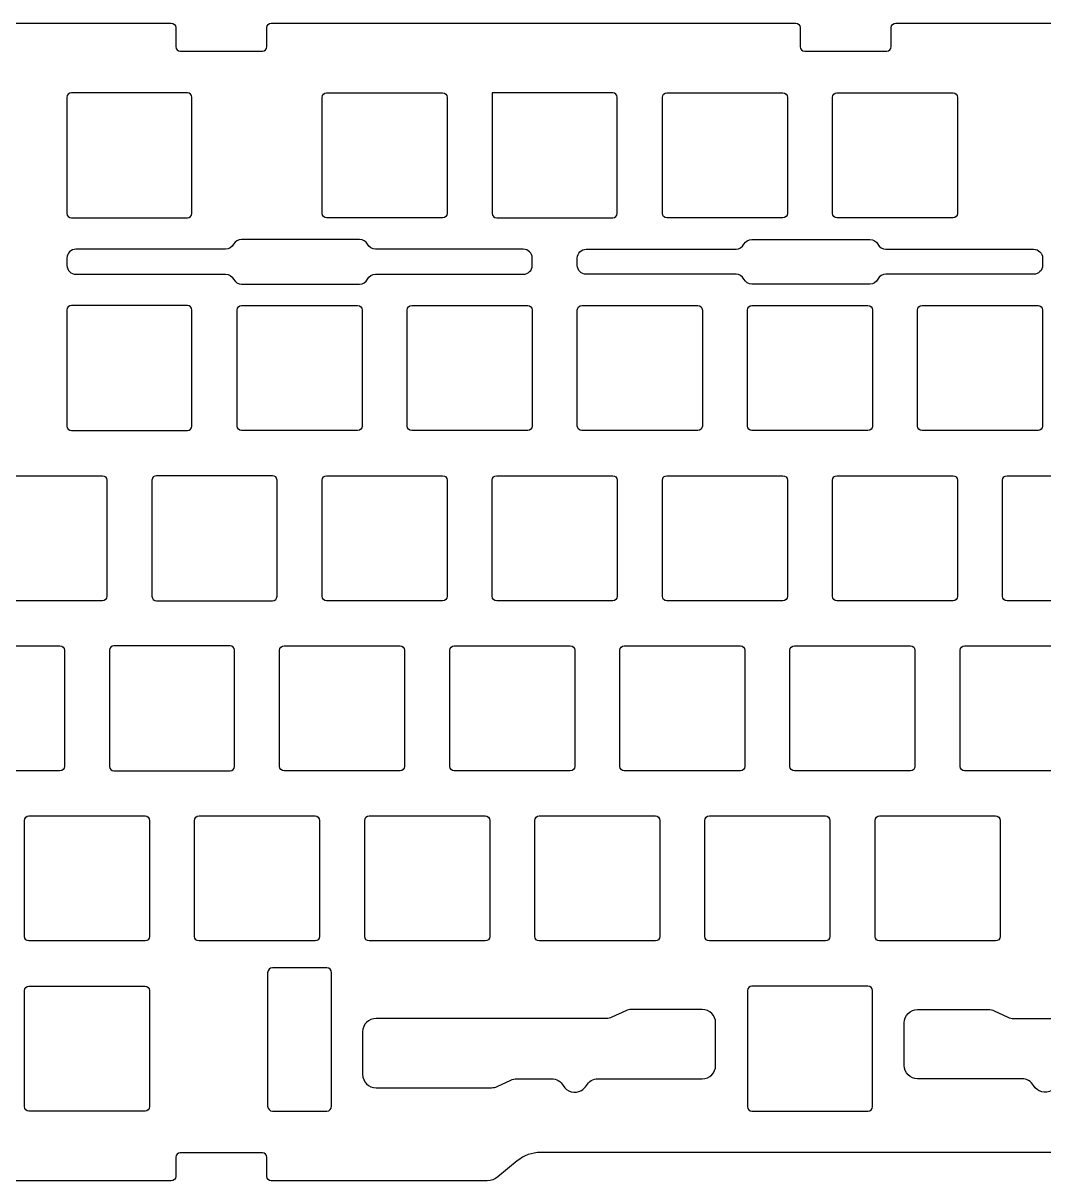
# Model space of a CAD drawing. Header units: millimetres. Extents: x 325 to 675, y 435 to 565.
# Drawn here: x 442.9 to 557.2, y 435.1 to 564.7 of the extents above; entities that cross this region are included whole.
import ezdxf

# ---------------------------------------------------------------- set-up
doc = ezdxf.new("R2010")
doc.units = ezdxf.units.MM
doc.header["$MEASUREMENT"] = 0
doc.layers.get('0').update_dxf_attribs({"lineweight": 0})

msp = doc.modelspace()

# ---------------------------------------------------------------- linework, layer by layer
at = {"color": 18, "lineweight": 25, "true_color": 0x000000}
for points, knots in [([(565.96, 435.51), (566.3, 435.23), (566.73, 435.07), (567.17, 435.07), (567.17, 435.07), (579.36, 435.07), (579.36, 435.07), (579.64, 435.07), (579.86, 435.3), (579.86, 435.57), (579.86, 435.57), (579.86, 437.7), (579.86, 437.7), (579.86, 437.98), (580.08, 438.2), (580.36, 438.2), (580.36, 438.2), (589.56, 438.2), (589.56, 438.2), (589.84, 438.2), (590.06, 437.98), (590.06, 437.7), (590.06, 437.7), (590.06, 435.57), (590.06, 435.57), (590.06, 435.3), (590.28, 435.07), (590.56, 435.07), (590.56, 435.07), (629.29, 435.07), (629.29, 435.07), (629.57, 435.07), (629.79, 435.3), (629.79, 435.57), (629.79, 435.57), (629.79, 437.7), (629.79, 437.7), (629.79, 437.98), (630.02, 438.2), (630.29, 438.2), (630.29, 438.2), (639.49, 438.2), (639.49, 438.2), (639.77, 438.2), (639.99, 437.98), (639.99, 437.7), (639.99, 437.7), (639.99, 435.57), (639.99, 435.57), (639.99, 435.3), (640.22, 435.07), (640.49, 435.07), (640.49, 435.07), (658.61, 435.07), (658.61, 435.07), (658.96, 435.07), (659.3, 435.2), (659.56, 435.42), (659.56, 435.42), (664.28, 439.34), (664.28, 439.34), (665.08, 440.01), (666.1, 440.38), (667.15, 440.38), (667.15, 440.38), (673.36, 440.38), (673.36, 440.38), (674.19, 440.38), (674.86, 441.05), (674.86, 441.88), (674.86, 441.88), (674.86, 557.89), (674.86, 557.89), (674.86, 558.72), (674.19, 559.39), (673.36, 559.39), (673.36, 559.39), (667.15, 559.39), (667.15, 559.39), (666.1, 559.39), (665.08, 559.76), (664.28, 560.43), (664.28, 560.43), (659.56, 564.35), (659.56, 564.35), (659.3, 564.58), (658.96, 564.7), (658.61, 564.7), (658.61, 564.7), (640.49, 564.7), (640.49, 564.7), (640.22, 564.7), (639.99, 564.47), (639.99, 564.2), (639.99, 564.2), (639.99, 562.07), (639.99, 562.07), (639.99, 561.79), (639.77, 561.57), (639.49, 561.57), (639.49, 561.57), (630.29, 561.57), (630.29, 561.57), (630.02, 561.57), (629.79, 561.79), (629.79, 562.07), (629.79, 562.07), (629.79, 564.2), (629.79, 564.2), (629.79, 564.47), (629.57, 564.7), (629.29, 564.7), (629.29, 564.7), (590.56, 564.7), (590.56, 564.7), (590.28, 564.7), (590.06, 564.47), (590.06, 564.2), (590.06, 564.2), (590.06, 562.07), (590.06, 562.07), (590.06, 561.79), (589.84, 561.57), (589.56, 561.57), (589.56, 561.57), (580.36, 561.57), (580.36, 561.57), (580.08, 561.57), (579.86, 561.79), (579.86, 562.07), (579.86, 562.07), (579.86, 564.2), (579.86, 564.2), (579.86, 564.47), (579.64, 564.7), (579.36, 564.7), (579.36, 564.7), (540.63, 564.7), (540.63, 564.7), (540.35, 564.7), (540.13, 564.47), (540.13, 564.2), (540.13, 564.2), (540.13, 562.07), (540.13, 562.07), (540.13, 561.79), (539.9, 561.57), (539.63, 561.57), (539.63, 561.57), (530.43, 561.57), (530.43, 561.57), (530.15, 561.57), (529.93, 561.79), (529.93, 562.07), (529.93, 562.07), (529.93, 564.2), (529.93, 564.2), (529.93, 564.47), (529.7, 564.7), (529.43, 564.7), (529.43, 564.7), (470.7, 564.7), (470.7, 564.7), (470.42, 564.7), (470.2, 564.47), (470.2, 564.2), (470.2, 564.2), (470.2, 562.07), (470.2, 562.07), (470.2, 561.79), (469.97, 561.57), (469.7, 561.57), (469.7, 561.57), (460.5, 561.57), (460.5, 561.57), (460.22, 561.57), (460, 561.79), (460, 562.07), (460, 562.07), (460, 564.2), (460, 564.2), (460, 564.47), (459.77, 564.7), (459.5, 564.7), (459.5, 564.7), (420.76, 564.7), (420.76, 564.7), (420.49, 564.7), (420.26, 564.47), (420.26, 564.2), (420.26, 564.2), (420.26, 562.07), (420.26, 562.07), (420.26, 561.79), (420.04, 561.57), (419.76, 561.57), (419.76, 561.57), (410.56, 561.57), (410.56, 561.57), (410.29, 561.57), (410.06, 561.79), (410.06, 562.07), (410.06, 562.07), (410.06, 564.2), (410.06, 564.2), (410.06, 564.47), (409.84, 564.7), (409.56, 564.7), (409.56, 564.7), (370.83, 564.7), (370.83, 564.7), (370.56, 564.7), (370.33, 564.47), (370.33, 564.2), (370.33, 564.2), (370.33, 562.07), (370.33, 562.07), (370.33, 561.79), (370.11, 561.57), (369.83, 561.57), (369.83, 561.57), (360.63, 561.57), (360.63, 561.57), (360.36, 561.57), (360.13, 561.79), (360.13, 562.07), (360.13, 562.07), (360.13, 564.2), (360.13, 564.2), (360.13, 564.47), (359.91, 564.7), (359.63, 564.7), (359.63, 564.7), (341.52, 564.7), (341.52, 564.7), (341.17, 564.7), (340.83, 564.58), (340.56, 564.35), (340.56, 564.35), (335.85, 560.43), (335.85, 560.43), (335.04, 559.76), (334.02, 559.39), (332.97, 559.39), (332.97, 559.39), (326.76, 559.39), (326.76, 559.39), (325.93, 559.39), (325.26, 558.72), (325.26, 557.89), (325.26, 557.89), (325.26, 441.88), (325.26, 441.88), (325.26, 441.05), (325.93, 440.38), (326.76, 440.38), (326.76, 440.38), (332.97, 440.38), (332.97, 440.38), (334.02, 440.38), (335.04, 440.01), (335.85, 439.34), (335.85, 439.34), (340.56, 435.42), (340.56, 435.42), (340.83, 435.2), (341.17, 435.07), (341.52, 435.07), (341.52, 435.07), (359.63, 435.07), (359.63, 435.07), (359.91, 435.07), (360.13, 435.3), (360.13, 435.57), (360.13, 435.57), (360.13, 437.7), (360.13, 437.7), (360.13, 437.98), (360.36, 438.2), (360.63, 438.2), (360.63, 438.2), (369.83, 438.2), (369.83, 438.2), (370.11, 438.2), (370.33, 437.98), (370.33, 437.7), (370.33, 437.7), (370.33, 435.57), (370.33, 435.57), (370.33, 435.3), (370.56, 435.07), (370.83, 435.07), (370.83, 435.07), (409.56, 435.07), (409.56, 435.07), (409.84, 435.07), (410.06, 435.3), (410.06, 435.57), (410.06, 435.57), (410.06, 437.7), (410.06, 437.7), (410.06, 437.98), (410.29, 438.2), (410.56, 438.2), (410.56, 438.2), (419.76, 438.2), (419.76, 438.2), (420.04, 438.2), (420.26, 437.98), (420.26, 437.7), (420.26, 437.7), (420.26, 435.57), (420.26, 435.57), (420.26, 435.3), (420.49, 435.07), (420.76, 435.07), (420.76, 435.07), (459.5, 435.07), (459.5, 435.07), (459.77, 435.07), (460, 435.3), (460, 435.57), (460, 435.57), (460, 437.7), (460, 437.7), (460, 437.98), (460.22, 438.2), (460.5, 438.2), (460.5, 438.2), (469.7, 438.2), (469.7, 438.2), (469.97, 438.2), (470.2, 437.98), (470.2, 437.7), (470.2, 437.7), (470.2, 435.57), (470.2, 435.57), (470.2, 435.3), (470.42, 435.07), (470.7, 435.07), (470.7, 435.07), (494.87, 435.07), (494.87, 435.07), (495.31, 435.07), (495.74, 435.23), (496.08, 435.51), (496.08, 435.51), (498.23, 437.3), (498.23, 437.3), (498.97, 437.92), (499.9, 438.25), (500.86, 438.25), (500.86, 438.25), (561.18, 438.25), (561.18, 438.25), (562.14, 438.25), (563.07, 437.92), (563.8, 437.3), (563.8, 437.3), (565.96, 435.51), (565.96, 435.51)], [0, 0, 0, 0, 1, 1, 1, 2, 2, 2, 3, 3, 3, 4, 4, 4, 5, 5, 5, 6, 6, 6, 7, 7, 7, 8, 8, 8, 9, 9, 9, 10, 10, 10, 11, 11, 11, 12, 12, 12, 13, 13, 13, 14, 14, 14, 15, 15, 15, 16, 16, 16, 17, 17, 17, 18, 18, 18, 19, 19, 19, 20, 20, 20, 21, 21, 21, 22, 22, 22, 23, 23, 23, 24, 24, 24, 25, 25, 25, 26, 26, 26, 27, 27, 27, 28, 28, 28, 29, 29, 29, 30, 30, 30, 31, 31, 31, 32, 32, 32, 33, 33, 33, 34, 34, 34, 35, 35, 35, 36, 36, 36, 37, 37, 37, 38, 38, 38, 39, 39, 39, 40, 40, 40, 41, 41, 41, 42, 42, 42, 43, 43, 43, 44, 44, 44, 45, 45, 45, 46, 46, 46, 47, 47, 47, 48, 48, 48, 49, 49, 49, 50, 50, 50, 51, 51, 51, 52, 52, 52, 53, 53, 53, 54, 54, 54, 55, 55, 55, 56, 56, 56, 57, 57, 57, 58, 58, 58, 59, 59, 59, 60, 60, 60, 61, 61, 61, 62, 62, 62, 63, 63, 63, 64, 64, 64, 65, 65, 65, 66, 66, 66, 67, 67, 67, 68, 68, 68, 69, 69, 69, 70, 70, 70, 71, 71, 71, 72, 72, 72, 73, 73, 73, 74, 74, 74, 75, 75, 75, 76, 76, 76, 77, 77, 77, 78, 78, 78, 79, 79, 79, 80, 80, 80, 81, 81, 81, 82, 82, 82, 83, 83, 83, 84, 84, 84, 85, 85, 85, 86, 86, 86, 87, 87, 87, 88, 88, 88, 89, 89, 89, 90, 90, 90, 91, 91, 91, 92, 92, 92, 93, 93, 93, 94, 94, 94, 95, 95, 95, 96, 96, 96, 97, 97, 97, 98, 98, 98, 99, 99, 99, 100, 100, 100, 101, 101, 101, 102, 102, 102, 103, 103, 103, 104, 104, 104, 105, 105, 105, 106, 106, 106, 107, 107, 107, 108, 108, 108, 109, 109, 109, 110, 110, 110, 111, 111, 111, 112, 112, 112, 113, 113, 113, 114, 114, 114, 115, 115, 115, 116, 116, 116, 117, 117, 117, 118, 118, 118, 119, 119, 119, 120, 120, 120, 120]), ([(448.32, 556.89), (448.32, 556.89), (461.32, 556.89), (461.32, 556.89), (461.59, 556.89), (461.82, 556.67), (461.82, 556.39), (461.82, 556.39), (461.82, 543.39), (461.82, 543.39), (461.82, 543.12), (461.59, 542.89), (461.32, 542.89), (461.32, 542.89), (448.32, 542.89), (448.32, 542.89), (448.04, 542.89), (447.82, 543.12), (447.82, 543.39), (447.82, 543.39), (447.82, 556.39), (447.82, 556.39), (447.82, 556.67), (448.04, 556.89), (448.32, 556.89)], [0, 0, 0, 0, 1, 1, 1, 2, 2, 2, 3, 3, 3, 4, 4, 4, 5, 5, 5, 6, 6, 6, 7, 7, 7, 8, 8, 8, 8]), ([(476.89, 556.89), (476.62, 556.89), (476.39, 556.67), (476.39, 556.39), (476.39, 556.39), (476.39, 543.39), (476.39, 543.39), (476.39, 543.12), (476.62, 542.89), (476.89, 542.89), (476.89, 542.89), (489.89, 542.89), (489.89, 542.89), (490.17, 542.89), (490.39, 543.12), (490.39, 543.39), (490.39, 543.39), (490.39, 556.39), (490.39, 556.39), (490.39, 556.67), (490.17, 556.89), (489.89, 556.89), (489.89, 556.89), (476.89, 556.89), (476.89, 556.89)], [0, 0, 0, 0, 1, 1, 1, 2, 2, 2, 3, 3, 3, 4, 4, 4, 5, 5, 5, 6, 6, 6, 7, 7, 7, 8, 8, 8, 8]), ([(495.44, 556.89), (495.44, 556.89), (508.94, 556.89), (508.94, 556.89), (509.22, 556.89), (509.44, 556.67), (509.44, 556.39), (509.44, 556.39), (509.44, 543.39), (509.44, 543.39), (509.44, 543.12), (509.22, 542.89), (508.94, 542.89), (508.94, 542.89), (495.94, 542.89), (495.94, 542.89), (495.67, 542.89), (495.44, 543.12), (495.44, 543.39), (495.44, 543.39), (495.44, 556.89), (495.44, 556.89)], [0, 0, 0, 0, 1, 1, 1, 2, 2, 2, 3, 3, 3, 4, 4, 4, 5, 5, 5, 6, 6, 6, 7, 7, 7, 7]), ([(528.49, 556.39), (528.49, 556.67), (528.27, 556.89), (527.99, 556.89), (527.99, 556.89), (514.99, 556.89), (514.99, 556.89), (514.72, 556.89), (514.49, 556.67), (514.49, 556.39), (514.49, 556.39), (514.49, 543.39), (514.49, 543.39), (514.49, 543.12), (514.72, 542.89), (514.99, 542.89), (514.99, 542.89), (527.99, 542.89), (527.99, 542.89), (528.27, 542.89), (528.49, 543.12), (528.49, 543.39), (528.49, 543.39), (528.49, 556.39), (528.49, 556.39)], [0, 0, 0, 0, 1, 1, 1, 2, 2, 2, 3, 3, 3, 4, 4, 4, 5, 5, 5, 6, 6, 6, 7, 7, 7, 8, 8, 8, 8]), ([(547.54, 556.39), (547.54, 556.67), (547.32, 556.89), (547.04, 556.89), (547.04, 556.89), (534.04, 556.89), (534.04, 556.89), (533.77, 556.89), (533.54, 556.67), (533.54, 556.39), (533.54, 556.39), (533.54, 543.39), (533.54, 543.39), (533.54, 543.12), (533.77, 542.89), (534.04, 542.89), (534.04, 542.89), (547.04, 542.89), (547.04, 542.89), (547.32, 542.89), (547.54, 543.12), (547.54, 543.39), (547.54, 543.39), (547.54, 556.39), (547.54, 556.39)], [0, 0, 0, 0, 1, 1, 1, 2, 2, 2, 3, 3, 3, 4, 4, 4, 5, 5, 5, 6, 6, 6, 7, 7, 7, 8, 8, 8, 8]), ([(448.82, 539.39), (448.82, 539.39), (465.59, 539.39), (465.59, 539.39), (465.96, 539.39), (466.31, 539.6), (466.48, 539.94), (466.65, 540.27), (466.99, 540.49), (467.37, 540.49), (467.37, 540.49), (480.59, 540.49), (480.59, 540.49), (480.96, 540.49), (481.31, 540.27), (481.48, 539.94), (481.65, 539.6), (481.99, 539.39), (482.37, 539.39), (482.37, 539.39), (498.92, 539.39), (498.92, 539.39), (499.47, 539.39), (499.92, 538.94), (499.92, 538.39), (499.92, 538.39), (499.92, 537.58), (499.92, 537.58), (499.92, 537.03), (499.47, 536.58), (498.92, 536.58), (498.92, 536.58), (482.37, 536.58), (482.37, 536.58), (481.99, 536.58), (481.65, 536.37), (481.48, 536.03), (481.31, 535.7), (480.96, 535.49), (480.59, 535.49), (480.59, 535.49), (467.37, 535.49), (467.37, 535.49), (466.99, 535.49), (466.65, 535.7), (466.48, 536.03), (466.31, 536.37), (465.96, 536.58), (465.59, 536.58), (465.59, 536.58), (448.82, 536.58), (448.82, 536.58), (448.27, 536.58), (447.82, 537.03), (447.82, 537.58), (447.82, 537.58), (447.82, 538.39), (447.82, 538.39), (447.82, 538.94), (448.27, 539.39), (448.82, 539.39)], [0, 0, 0, 0, 1, 1, 1, 2, 2, 2, 3, 3, 3, 4, 4, 4, 5, 5, 5, 6, 6, 6, 7, 7, 7, 8, 8, 8, 9, 9, 9, 10, 10, 10, 11, 11, 11, 12, 12, 12, 13, 13, 13, 14, 14, 14, 15, 15, 15, 16, 16, 16, 17, 17, 17, 18, 18, 18, 19, 19, 19, 20, 20, 20, 20]), ([(524.52, 540.49), (524.14, 540.49), (523.8, 540.27), (523.63, 539.94), (523.46, 539.6), (523.11, 539.39), (522.74, 539.39), (522.74, 539.39), (505.97, 539.39), (505.97, 539.39), (505.42, 539.39), (504.97, 538.94), (504.97, 538.39), (504.97, 538.39), (504.97, 537.58), (504.97, 537.58), (504.97, 537.03), (505.42, 536.58), (505.97, 536.58), (505.97, 536.58), (522.74, 536.58), (522.74, 536.58), (523.11, 536.58), (523.46, 536.37), (523.63, 536.03), (523.8, 535.7), (524.14, 535.49), (524.52, 535.49), (524.52, 535.49), (537.74, 535.49), (537.74, 535.49), (538.11, 535.49), (538.46, 535.7), (538.63, 536.03), (538.8, 536.37), (539.14, 536.58), (539.52, 536.58), (539.52, 536.58), (556.07, 536.58), (556.07, 536.58), (556.62, 536.58), (557.07, 537.03), (557.07, 537.58), (557.07, 537.58), (557.07, 538.39), (557.07, 538.39), (557.07, 538.94), (556.62, 539.39), (556.07, 539.39), (556.07, 539.39), (539.52, 539.39), (539.52, 539.39), (539.14, 539.39), (538.8, 539.6), (538.63, 539.94), (538.46, 540.27), (538.11, 540.49), (537.74, 540.49), (537.74, 540.49), (524.52, 540.49), (524.52, 540.49)], [0, 0, 0, 0, 1, 1, 1, 2, 2, 2, 3, 3, 3, 4, 4, 4, 5, 5, 5, 6, 6, 6, 7, 7, 7, 8, 8, 8, 9, 9, 9, 10, 10, 10, 11, 11, 11, 12, 12, 12, 13, 13, 13, 14, 14, 14, 15, 15, 15, 16, 16, 16, 17, 17, 17, 18, 18, 18, 19, 19, 19, 20, 20, 20, 20]), ([(448.32, 533.08), (448.32, 533.08), (461.32, 533.08), (461.32, 533.08), (461.59, 533.08), (461.82, 532.86), (461.82, 532.58), (461.82, 532.58), (461.82, 519.58), (461.82, 519.58), (461.82, 519.3), (461.59, 519.08), (461.32, 519.08), (461.32, 519.08), (448.32, 519.08), (448.32, 519.08), (448.04, 519.08), (447.82, 519.3), (447.82, 519.58), (447.82, 519.58), (447.82, 532.58), (447.82, 532.58), (447.82, 532.86), (448.04, 533.08), (448.32, 533.08)], [0, 0, 0, 0, 1, 1, 1, 2, 2, 2, 3, 3, 3, 4, 4, 4, 5, 5, 5, 6, 6, 6, 7, 7, 7, 8, 8, 8, 8]), ([(480.87, 532.58), (480.87, 532.86), (480.64, 533.08), (480.37, 533.08), (480.37, 533.08), (467.37, 533.08), (467.37, 533.08), (467.09, 533.08), (466.87, 532.86), (466.87, 532.58), (466.87, 532.58), (466.87, 519.58), (466.87, 519.58), (466.87, 519.3), (467.09, 519.08), (467.37, 519.08), (467.37, 519.08), (480.37, 519.08), (480.37, 519.08), (480.64, 519.08), (480.87, 519.3), (480.87, 519.58), (480.87, 519.58), (480.87, 532.58), (480.87, 532.58)], [0, 0, 0, 0, 1, 1, 1, 2, 2, 2, 3, 3, 3, 4, 4, 4, 5, 5, 5, 6, 6, 6, 7, 7, 7, 8, 8, 8, 8]), ([(485.92, 519.58), (485.92, 519.3), (486.14, 519.08), (486.42, 519.08), (486.42, 519.08), (499.42, 519.08), (499.42, 519.08), (499.69, 519.08), (499.92, 519.3), (499.92, 519.58), (499.92, 519.58), (499.92, 532.58), (499.92, 532.58), (499.92, 532.86), (499.69, 533.08), (499.42, 533.08), (499.42, 533.08), (486.42, 533.08), (486.42, 533.08), (486.14, 533.08), (485.92, 532.86), (485.92, 532.58), (485.92, 532.58), (485.92, 519.58), (485.92, 519.58)], [0, 0, 0, 0, 1, 1, 1, 2, 2, 2, 3, 3, 3, 4, 4, 4, 5, 5, 5, 6, 6, 6, 7, 7, 7, 8, 8, 8, 8]), ([(518.47, 519.08), (518.74, 519.08), (518.97, 519.3), (518.97, 519.58), (518.97, 519.58), (518.97, 532.58), (518.97, 532.58), (518.97, 532.86), (518.74, 533.08), (518.47, 533.08), (518.47, 533.08), (505.47, 533.08), (505.47, 533.08), (505.19, 533.08), (504.97, 532.86), (504.97, 532.58), (504.97, 532.58), (504.97, 519.58), (504.97, 519.58), (504.97, 519.3), (505.19, 519.08), (505.47, 519.08), (505.47, 519.08), (518.47, 519.08), (518.47, 519.08)], [0, 0, 0, 0, 1, 1, 1, 2, 2, 2, 3, 3, 3, 4, 4, 4, 5, 5, 5, 6, 6, 6, 7, 7, 7, 8, 8, 8, 8]), ([(524.02, 519.58), (524.02, 519.3), (524.24, 519.08), (524.52, 519.08), (524.52, 519.08), (537.52, 519.08), (537.52, 519.08), (537.79, 519.08), (538.02, 519.3), (538.02, 519.58), (538.02, 519.58), (538.02, 532.58), (538.02, 532.58), (538.02, 532.86), (537.79, 533.08), (537.52, 533.08), (537.52, 533.08), (524.52, 533.08), (524.52, 533.08), (524.24, 533.08), (524.02, 532.86), (524.02, 532.58), (524.02, 532.58), (524.02, 519.58), (524.02, 519.58)], [0, 0, 0, 0, 1, 1, 1, 2, 2, 2, 3, 3, 3, 4, 4, 4, 5, 5, 5, 6, 6, 6, 7, 7, 7, 8, 8, 8, 8]), ([(543.07, 519.58), (543.07, 519.3), (543.29, 519.08), (543.57, 519.08), (543.57, 519.08), (556.57, 519.08), (556.57, 519.08), (556.84, 519.08), (557.07, 519.3), (557.07, 519.58), (557.07, 519.58), (557.07, 532.58), (557.07, 532.58), (557.07, 532.86), (556.84, 533.08), (556.57, 533.08), (556.57, 533.08), (543.57, 533.08), (543.57, 533.08), (543.29, 533.08), (543.07, 532.86), (543.07, 532.58), (543.07, 532.58), (543.07, 519.58), (543.07, 519.58)], [0, 0, 0, 0, 1, 1, 1, 2, 2, 2, 3, 3, 3, 4, 4, 4, 5, 5, 5, 6, 6, 6, 7, 7, 7, 8, 8, 8, 8]), ([(438.29, 500.53), (438.29, 500.25), (438.52, 500.03), (438.79, 500.03), (438.79, 500.03), (451.79, 500.03), (451.79, 500.03), (452.07, 500.03), (452.29, 500.25), (452.29, 500.53), (452.29, 500.53), (452.29, 513.53), (452.29, 513.53), (452.29, 513.81), (452.07, 514.03), (451.79, 514.03), (451.79, 514.03), (438.79, 514.03), (438.79, 514.03), (438.52, 514.03), (438.29, 513.81), (438.29, 513.53), (438.29, 513.53), (438.29, 500.53), (438.29, 500.53)], [0, 0, 0, 0, 1, 1, 1, 2, 2, 2, 3, 3, 3, 4, 4, 4, 5, 5, 5, 6, 6, 6, 7, 7, 7, 8, 8, 8, 8]), ([(457.84, 514.03), (457.84, 514.03), (470.84, 514.03), (470.84, 514.03), (471.12, 514.03), (471.34, 513.81), (471.34, 513.53), (471.34, 513.53), (471.34, 500.53), (471.34, 500.53), (471.34, 500.25), (471.12, 500.03), (470.84, 500.03), (470.84, 500.03), (457.84, 500.03), (457.84, 500.03), (457.57, 500.03), (457.34, 500.25), (457.34, 500.53), (457.34, 500.53), (457.34, 513.53), (457.34, 513.53), (457.34, 513.81), (457.57, 514.03), (457.84, 514.03)], [0, 0, 0, 0, 1, 1, 1, 2, 2, 2, 3, 3, 3, 4, 4, 4, 5, 5, 5, 6, 6, 6, 7, 7, 7, 8, 8, 8, 8]), ([(476.39, 500.53), (476.39, 500.25), (476.62, 500.03), (476.89, 500.03), (476.89, 500.03), (489.89, 500.03), (489.89, 500.03), (490.17, 500.03), (490.39, 500.25), (490.39, 500.53), (490.39, 500.53), (490.39, 513.53), (490.39, 513.53), (490.39, 513.81), (490.17, 514.03), (489.89, 514.03), (489.89, 514.03), (476.89, 514.03), (476.89, 514.03), (476.62, 514.03), (476.39, 513.81), (476.39, 513.53), (476.39, 513.53), (476.39, 500.53), (476.39, 500.53)], [0, 0, 0, 0, 1, 1, 1, 2, 2, 2, 3, 3, 3, 4, 4, 4, 5, 5, 5, 6, 6, 6, 7, 7, 7, 8, 8, 8, 8]), ([(495.44, 500.53), (495.44, 500.25), (495.67, 500.03), (495.94, 500.03), (495.94, 500.03), (508.94, 500.03), (508.94, 500.03), (509.22, 500.03), (509.44, 500.25), (509.44, 500.53), (509.44, 500.53), (509.44, 513.53), (509.44, 513.53), (509.44, 513.81), (509.22, 514.03), (508.94, 514.03), (508.94, 514.03), (495.94, 514.03), (495.94, 514.03), (495.67, 514.03), (495.44, 513.81), (495.44, 513.53), (495.44, 513.53), (495.44, 500.53), (495.44, 500.53)], [0, 0, 0, 0, 1, 1, 1, 2, 2, 2, 3, 3, 3, 4, 4, 4, 5, 5, 5, 6, 6, 6, 7, 7, 7, 8, 8, 8, 8]), ([(514.49, 500.53), (514.49, 500.25), (514.72, 500.03), (514.99, 500.03), (514.99, 500.03), (527.99, 500.03), (527.99, 500.03), (528.27, 500.03), (528.49, 500.25), (528.49, 500.53), (528.49, 500.53), (528.49, 513.53), (528.49, 513.53), (528.49, 513.81), (528.27, 514.03), (527.99, 514.03), (527.99, 514.03), (514.99, 514.03), (514.99, 514.03), (514.72, 514.03), (514.49, 513.81), (514.49, 513.53), (514.49, 513.53), (514.49, 500.53), (514.49, 500.53)], [0, 0, 0, 0, 1, 1, 1, 2, 2, 2, 3, 3, 3, 4, 4, 4, 5, 5, 5, 6, 6, 6, 7, 7, 7, 8, 8, 8, 8]), ([(533.54, 500.53), (533.54, 500.25), (533.77, 500.03), (534.04, 500.03), (534.04, 500.03), (547.04, 500.03), (547.04, 500.03), (547.32, 500.03), (547.54, 500.25), (547.54, 500.53), (547.54, 500.53), (547.54, 513.53), (547.54, 513.53), (547.54, 513.81), (547.32, 514.03), (547.04, 514.03), (547.04, 514.03), (534.04, 514.03), (534.04, 514.03), (533.77, 514.03), (533.54, 513.81), (533.54, 513.53), (533.54, 513.53), (533.54, 500.53), (533.54, 500.53)], [0, 0, 0, 0, 1, 1, 1, 2, 2, 2, 3, 3, 3, 4, 4, 4, 5, 5, 5, 6, 6, 6, 7, 7, 7, 8, 8, 8, 8]), ([(552.59, 500.53), (552.59, 500.25), (552.82, 500.03), (553.09, 500.03), (553.09, 500.03), (566.09, 500.03), (566.09, 500.03), (566.37, 500.03), (566.59, 500.25), (566.59, 500.53), (566.59, 500.53), (566.59, 513.53), (566.59, 513.53), (566.59, 513.81), (566.37, 514.03), (566.09, 514.03), (566.09, 514.03), (553.09, 514.03), (553.09, 514.03), (552.82, 514.03), (552.59, 513.81), (552.59, 513.53), (552.59, 513.53), (552.59, 500.53), (552.59, 500.53)], [0, 0, 0, 0, 1, 1, 1, 2, 2, 2, 3, 3, 3, 4, 4, 4, 5, 5, 5, 6, 6, 6, 7, 7, 7, 8, 8, 8, 8]), ([(433.53, 481.48), (433.53, 481.2), (433.76, 480.98), (434.03, 480.98), (434.03, 480.98), (447.03, 480.98), (447.03, 480.98), (447.31, 480.98), (447.53, 481.2), (447.53, 481.48), (447.53, 481.48), (447.53, 494.48), (447.53, 494.48), (447.53, 494.76), (447.31, 494.98), (447.03, 494.98), (447.03, 494.98), (434.03, 494.98), (434.03, 494.98), (433.76, 494.98), (433.53, 494.76), (433.53, 494.48), (433.53, 494.48), (433.53, 481.48), (433.53, 481.48)], [0, 0, 0, 0, 1, 1, 1, 2, 2, 2, 3, 3, 3, 4, 4, 4, 5, 5, 5, 6, 6, 6, 7, 7, 7, 8, 8, 8, 8]), ([(453.08, 494.98), (453.08, 494.98), (466.08, 494.98), (466.08, 494.98), (466.36, 494.98), (466.58, 494.76), (466.58, 494.48), (466.58, 494.48), (466.58, 481.48), (466.58, 481.48), (466.58, 481.2), (466.36, 480.98), (466.08, 480.98), (466.08, 480.98), (453.08, 480.98), (453.08, 480.98), (452.81, 480.98), (452.58, 481.2), (452.58, 481.48), (452.58, 481.48), (452.58, 494.48), (452.58, 494.48), (452.58, 494.76), (452.81, 494.98), (453.08, 494.98)], [0, 0, 0, 0, 1, 1, 1, 2, 2, 2, 3, 3, 3, 4, 4, 4, 5, 5, 5, 6, 6, 6, 7, 7, 7, 8, 8, 8, 8]), ([(485.63, 494.48), (485.63, 494.76), (485.41, 494.98), (485.13, 494.98), (485.13, 494.98), (472.13, 494.98), (472.13, 494.98), (471.86, 494.98), (471.63, 494.76), (471.63, 494.48), (471.63, 494.48), (471.63, 481.48), (471.63, 481.48), (471.63, 481.2), (471.86, 480.98), (472.13, 480.98), (472.13, 480.98), (485.13, 480.98), (485.13, 480.98), (485.41, 480.98), (485.63, 481.2), (485.63, 481.48), (485.63, 481.48), (485.63, 494.48), (485.63, 494.48)], [0, 0, 0, 0, 1, 1, 1, 2, 2, 2, 3, 3, 3, 4, 4, 4, 5, 5, 5, 6, 6, 6, 7, 7, 7, 8, 8, 8, 8]), ([(490.68, 481.48), (490.68, 481.2), (490.91, 480.98), (491.18, 480.98), (491.18, 480.98), (504.18, 480.98), (504.18, 480.98), (504.46, 480.98), (504.68, 481.2), (504.68, 481.48), (504.68, 481.48), (504.68, 494.48), (504.68, 494.48), (504.68, 494.76), (504.46, 494.98), (504.18, 494.98), (504.18, 494.98), (491.18, 494.98), (491.18, 494.98), (490.91, 494.98), (490.68, 494.76), (490.68, 494.48), (490.68, 494.48), (490.68, 481.48), (490.68, 481.48)], [0, 0, 0, 0, 1, 1, 1, 2, 2, 2, 3, 3, 3, 4, 4, 4, 5, 5, 5, 6, 6, 6, 7, 7, 7, 8, 8, 8, 8]), ([(509.73, 481.48), (509.73, 481.2), (509.96, 480.98), (510.23, 480.98), (510.23, 480.98), (523.23, 480.98), (523.23, 480.98), (523.51, 480.98), (523.73, 481.2), (523.73, 481.48), (523.73, 481.48), (523.73, 494.48), (523.73, 494.48), (523.73, 494.76), (523.51, 494.98), (523.23, 494.98), (523.23, 494.98), (510.23, 494.98), (510.23, 494.98), (509.96, 494.98), (509.73, 494.76), (509.73, 494.48), (509.73, 494.48), (509.73, 481.48), (509.73, 481.48)], [0, 0, 0, 0, 1, 1, 1, 2, 2, 2, 3, 3, 3, 4, 4, 4, 5, 5, 5, 6, 6, 6, 7, 7, 7, 8, 8, 8, 8]), ([(542.28, 480.98), (542.56, 480.98), (542.78, 481.2), (542.78, 481.48), (542.78, 481.48), (542.78, 494.48), (542.78, 494.48), (542.78, 494.76), (542.56, 494.98), (542.28, 494.98), (542.28, 494.98), (529.28, 494.98), (529.28, 494.98), (529.01, 494.98), (528.78, 494.76), (528.78, 494.48), (528.78, 494.48), (528.78, 481.48), (528.78, 481.48), (528.78, 481.2), (529.01, 480.98), (529.28, 480.98), (529.28, 480.98), (542.28, 480.98), (542.28, 480.98)], [0, 0, 0, 0, 1, 1, 1, 2, 2, 2, 3, 3, 3, 4, 4, 4, 5, 5, 5, 6, 6, 6, 7, 7, 7, 8, 8, 8, 8]), ([(547.83, 481.48), (547.83, 481.2), (548.06, 480.98), (548.33, 480.98), (548.33, 480.98), (561.33, 480.98), (561.33, 480.98), (561.61, 480.98), (561.83, 481.2), (561.83, 481.48), (561.83, 481.48), (561.83, 494.48), (561.83, 494.48), (561.83, 494.76), (561.61, 494.98), (561.33, 494.98), (561.33, 494.98), (548.33, 494.98), (548.33, 494.98), (548.06, 494.98), (547.83, 494.76), (547.83, 494.48), (547.83, 494.48), (547.83, 481.48), (547.83, 481.48)], [0, 0, 0, 0, 1, 1, 1, 2, 2, 2, 3, 3, 3, 4, 4, 4, 5, 5, 5, 6, 6, 6, 7, 7, 7, 8, 8, 8, 8]), ([(456.56, 461.93), (456.83, 461.93), (457.06, 462.15), (457.06, 462.43), (457.06, 462.43), (457.06, 475.43), (457.06, 475.43), (457.06, 475.71), (456.83, 475.93), (456.56, 475.93), (456.56, 475.93), (443.56, 475.93), (443.56, 475.93), (443.28, 475.93), (443.06, 475.71), (443.06, 475.43), (443.06, 475.43), (443.06, 462.43), (443.06, 462.43), (443.06, 462.15), (443.28, 461.93), (443.56, 461.93), (443.56, 461.93), (456.56, 461.93), (456.56, 461.93)], [0, 0, 0, 0, 1, 1, 1, 2, 2, 2, 3, 3, 3, 4, 4, 4, 5, 5, 5, 6, 6, 6, 7, 7, 7, 8, 8, 8, 8]), ([(462.11, 462.43), (462.11, 462.15), (462.33, 461.93), (462.61, 461.93), (462.61, 461.93), (475.61, 461.93), (475.61, 461.93), (475.88, 461.93), (476.11, 462.15), (476.11, 462.43), (476.11, 462.43), (476.11, 475.43), (476.11, 475.43), (476.11, 475.71), (475.88, 475.93), (475.61, 475.93), (475.61, 475.93), (462.61, 475.93), (462.61, 475.93), (462.33, 475.93), (462.11, 475.71), (462.11, 475.43), (462.11, 475.43), (462.11, 462.43), (462.11, 462.43)], [0, 0, 0, 0, 1, 1, 1, 2, 2, 2, 3, 3, 3, 4, 4, 4, 5, 5, 5, 6, 6, 6, 7, 7, 7, 8, 8, 8, 8]), ([(481.16, 462.43), (481.16, 462.15), (481.38, 461.93), (481.66, 461.93), (481.66, 461.93), (494.66, 461.93), (494.66, 461.93), (494.93, 461.93), (495.16, 462.15), (495.16, 462.43), (495.16, 462.43), (495.16, 475.43), (495.16, 475.43), (495.16, 475.71), (494.93, 475.93), (494.66, 475.93), (494.66, 475.93), (481.66, 475.93), (481.66, 475.93), (481.38, 475.93), (481.16, 475.71), (481.16, 475.43), (481.16, 475.43), (481.16, 462.43), (481.16, 462.43)], [0, 0, 0, 0, 1, 1, 1, 2, 2, 2, 3, 3, 3, 4, 4, 4, 5, 5, 5, 6, 6, 6, 7, 7, 7, 8, 8, 8, 8]), ([(500.21, 462.43), (500.21, 462.15), (500.43, 461.93), (500.71, 461.93), (500.71, 461.93), (513.71, 461.93), (513.71, 461.93), (513.98, 461.93), (514.21, 462.15), (514.21, 462.43), (514.21, 462.43), (514.21, 475.43), (514.21, 475.43), (514.21, 475.71), (513.98, 475.93), (513.71, 475.93), (513.71, 475.93), (500.71, 475.93), (500.71, 475.93), (500.43, 475.93), (500.21, 475.71), (500.21, 475.43), (500.21, 475.43), (500.21, 462.43), (500.21, 462.43)], [0, 0, 0, 0, 1, 1, 1, 2, 2, 2, 3, 3, 3, 4, 4, 4, 5, 5, 5, 6, 6, 6, 7, 7, 7, 8, 8, 8, 8]), ([(519.26, 462.43), (519.26, 462.15), (519.48, 461.93), (519.76, 461.93), (519.76, 461.93), (532.76, 461.93), (532.76, 461.93), (533.03, 461.93), (533.26, 462.15), (533.26, 462.43), (533.26, 462.43), (533.26, 475.43), (533.26, 475.43), (533.26, 475.71), (533.03, 475.93), (532.76, 475.93), (532.76, 475.93), (519.76, 475.93), (519.76, 475.93), (519.48, 475.93), (519.26, 475.71), (519.26, 475.43), (519.26, 475.43), (519.26, 462.43), (519.26, 462.43)], [0, 0, 0, 0, 1, 1, 1, 2, 2, 2, 3, 3, 3, 4, 4, 4, 5, 5, 5, 6, 6, 6, 7, 7, 7, 8, 8, 8, 8]), ([(538.31, 462.43), (538.31, 462.15), (538.53, 461.93), (538.81, 461.93), (538.81, 461.93), (551.81, 461.93), (551.81, 461.93), (552.08, 461.93), (552.31, 462.15), (552.31, 462.43), (552.31, 462.43), (552.31, 475.43), (552.31, 475.43), (552.31, 475.71), (552.08, 475.93), (551.81, 475.93), (551.81, 475.93), (538.81, 475.93), (538.81, 475.93), (538.53, 475.93), (538.31, 475.71), (538.31, 475.43), (538.31, 475.43), (538.31, 462.43), (538.31, 462.43)], [0, 0, 0, 0, 1, 1, 1, 2, 2, 2, 3, 3, 3, 4, 4, 4, 5, 5, 5, 6, 6, 6, 7, 7, 7, 8, 8, 8, 8]), ([(477.45, 458.36), (477.45, 458.36), (477.45, 443.45), (477.45, 443.45), (477.45, 443.14), (477.21, 442.88), (476.92, 442.88), (476.92, 442.88), (470.82, 442.88), (470.82, 442.88), (470.53, 442.88), (470.29, 443.14), (470.29, 443.45), (470.29, 443.45), (470.29, 458.36), (470.29, 458.36), (470.29, 458.67), (470.53, 458.93), (470.82, 458.93), (470.82, 458.93), (476.92, 458.93), (476.92, 458.93), (477.21, 458.93), (477.45, 458.67), (477.45, 458.36)], [0, 0, 0, 0, 1, 1, 1, 2, 2, 2, 3, 3, 3, 4, 4, 4, 5, 5, 5, 6, 6, 6, 7, 7, 7, 8, 8, 8, 8]), ([(457.06, 456.38), (457.06, 456.66), (456.83, 456.88), (456.56, 456.88), (456.56, 456.88), (443.56, 456.88), (443.56, 456.88), (443.28, 456.88), (443.06, 456.66), (443.06, 456.38), (443.06, 456.38), (443.06, 443.38), (443.06, 443.38), (443.06, 443.1), (443.28, 442.88), (443.56, 442.88), (443.56, 442.88), (456.56, 442.88), (456.56, 442.88), (456.83, 442.88), (457.06, 443.1), (457.06, 443.38), (457.06, 443.38), (457.06, 456.38), (457.06, 456.38)], [0, 0, 0, 0, 1, 1, 1, 2, 2, 2, 3, 3, 3, 4, 4, 4, 5, 5, 5, 6, 6, 6, 7, 7, 7, 8, 8, 8, 8]), ([(524.02, 443.38), (524.02, 443.38), (524.02, 456.38), (524.02, 456.38), (524.02, 456.66), (524.24, 456.88), (524.52, 456.88), (524.52, 456.88), (537.52, 456.88), (537.52, 456.88), (537.79, 456.88), (538.02, 456.66), (538.02, 456.38), (538.02, 456.38), (538.02, 443.38), (538.02, 443.38), (538.02, 443.1), (537.79, 442.88), (537.52, 442.88), (537.52, 442.88), (524.52, 442.88), (524.52, 442.88), (524.24, 442.88), (524.02, 443.1), (524.02, 443.38)], [0, 0, 0, 0, 1, 1, 1, 2, 2, 2, 3, 3, 3, 4, 4, 4, 5, 5, 5, 6, 6, 6, 7, 7, 7, 8, 8, 8, 8]), ([(482.43, 453.26), (482.43, 453.26), (508.22, 453.26), (508.22, 453.26), (508.44, 453.26), (508.65, 453.31), (508.85, 453.4), (508.85, 453.4), (510.39, 454.12), (510.39, 454.12), (510.59, 454.21), (510.81, 454.26), (511.03, 454.26), (511.03, 454.26), (518.96, 454.26), (518.96, 454.26), (519.78, 454.26), (520.46, 453.59), (520.46, 452.76), (520.46, 452.76), (520.46, 448), (520.46, 448), (520.46, 447.17), (519.78, 446.5), (518.96, 446.5), (518.96, 446.5), (507.28, 446.5), (507.28, 446.5), (506.74, 446.5), (506.25, 446.21), (505.98, 445.75), (505.85, 445.52), (505.66, 445.33), (505.43, 445.2), (504.71, 444.79), (503.8, 445.03), (503.38, 445.75), (503.12, 446.21), (502.62, 446.5), (502.08, 446.5), (502.08, 446.5), (498.17, 446.5), (498.17, 446.5), (497.95, 446.5), (497.74, 446.45), (497.54, 446.36), (497.54, 446.36), (496, 445.64), (496, 445.64), (495.8, 445.55), (495.58, 445.5), (495.36, 445.5), (495.36, 445.5), (482.43, 445.5), (482.43, 445.5), (481.6, 445.5), (480.93, 446.17), (480.93, 447), (480.93, 447), (480.93, 451.76), (480.93, 451.76), (480.93, 452.59), (481.6, 453.26), (482.43, 453.26)], [0, 0, 0, 0, 1, 1, 1, 2, 2, 2, 3, 3, 3, 4, 4, 4, 5, 5, 5, 6, 6, 6, 7, 7, 7, 8, 8, 8, 9, 9, 9, 10, 10, 10, 11, 11, 11, 12, 12, 12, 13, 13, 13, 14, 14, 14, 15, 15, 15, 16, 16, 16, 17, 17, 17, 18, 18, 18, 19, 19, 19, 20, 20, 20, 21, 21, 21, 21]), ([(581.11, 451.76), (581.11, 452.59), (580.43, 453.26), (579.61, 453.26), (579.61, 453.26), (553.82, 453.26), (553.82, 453.26), (553.6, 453.26), (553.39, 453.31), (553.19, 453.4), (553.19, 453.4), (551.65, 454.12), (551.65, 454.12), (551.45, 454.21), (551.23, 454.26), (551.01, 454.26), (551.01, 454.26), (543.08, 454.26), (543.08, 454.26), (542.25, 454.26), (541.58, 453.59), (541.58, 452.76), (541.58, 452.76), (541.58, 448), (541.58, 448), (541.58, 447.17), (542.25, 446.5), (543.08, 446.5), (543.08, 446.5), (554.76, 446.5), (554.76, 446.5), (555.29, 446.5), (555.79, 446.21), (556.06, 445.75), (556.47, 445.03), (557.39, 444.79), (558.11, 445.2), (558.33, 445.33), (558.52, 445.52), (558.65, 445.75), (558.92, 446.21), (559.42, 446.5), (559.95, 446.5), (559.95, 446.5), (563.87, 446.5), (563.87, 446.5), (564.09, 446.5), (564.3, 446.45), (564.5, 446.36), (564.5, 446.36), (566.04, 445.64), (566.04, 445.64), (566.24, 445.55), (566.46, 445.5), (566.68, 445.5), (566.68, 445.5), (579.61, 445.5), (579.61, 445.5), (580.43, 445.5), (581.11, 446.17), (581.11, 447), (581.11, 447), (581.11, 451.76), (581.11, 451.76)], [0, 0, 0, 0, 1, 1, 1, 2, 2, 2, 3, 3, 3, 4, 4, 4, 5, 5, 5, 6, 6, 6, 7, 7, 7, 8, 8, 8, 9, 9, 9, 10, 10, 10, 11, 11, 11, 12, 12, 12, 13, 13, 13, 14, 14, 14, 15, 15, 15, 16, 16, 16, 17, 17, 17, 18, 18, 18, 19, 19, 19, 20, 20, 20, 21, 21, 21, 21])]:
    msp.add_open_spline(points, degree=3, knots=knots, dxfattribs=at)

doc.saveas('drawing.dxf')
